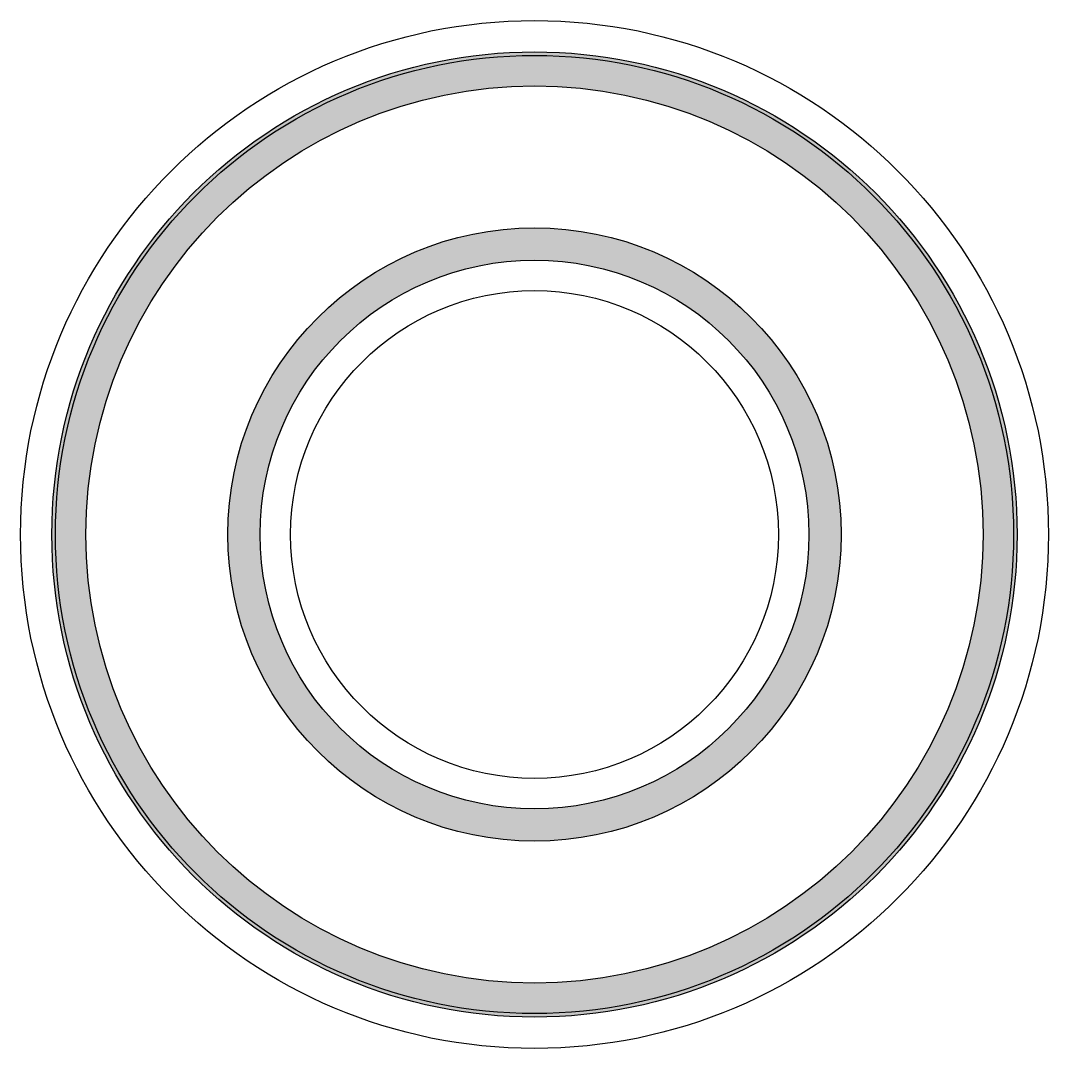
# Model space of a CAD drawing. Header units: millimetres. Extents: x 1 to 119, y 1 to 119.
import ezdxf

# ---------------------------------------------------------------- set-up
doc = ezdxf.new("R2010")
doc.units = ezdxf.units.MM

msp = doc.modelspace()

# ---------------------------------------------------------------- hatches: boundary and pattern name
at = {"true_color": 0x000000}
h = msp.add_hatch(color=18, dxfattribs=at)
h.dxf.hatch_style = 1
h.paths.add_polyline_path([(4.6, 60, 1), (115.4, 60, 1)])
h.paths.add_polyline_path([(111.5, 60, -1), (8.5, 60, -1)], flags=16)
h.paths.add_polyline_path([(95.2, 60, -1), (24.8, 60, -1)], flags=0)
h.paths.add_polyline_path([(91.5, 60, -1), (28.5, 60, -1)], flags=0)
h.paths.add_polyline_path([(88, 60, -1), (32, 60, -1)], flags=0)
h.paths.add_polyline_path([(24.8, 60, 1), (95.2, 60, 1)], flags=0)
h = msp.add_hatch(color=18, dxfattribs=at)
h.dxf.hatch_style = 1
h.paths.add_polyline_path([(95.2, 60, 1), (24.8, 60, 1)])
h.paths.add_polyline_path([(28.5, 60, -1), (91.5, 60, -1)], flags=16)
h.paths.add_polyline_path([(32, 60, -1), (88, 60, -1)], flags=0)

# ---------------------------------------------------------------- linework, layer by layer
at = {"color": 1}
for radius in [59, 28]:
    msp.add_circle((60, 60), radius, dxfattribs=at)
for radius in [55.4, 55]:
    msp.add_circle((60, 60), radius)
at = {"color": 18, "true_color": 0x000000}
for radius in [55.4, 51.5, 35.2, 31.5]:
    msp.add_circle((60, 60), radius, dxfattribs=at)

doc.saveas('drawing.dxf')
